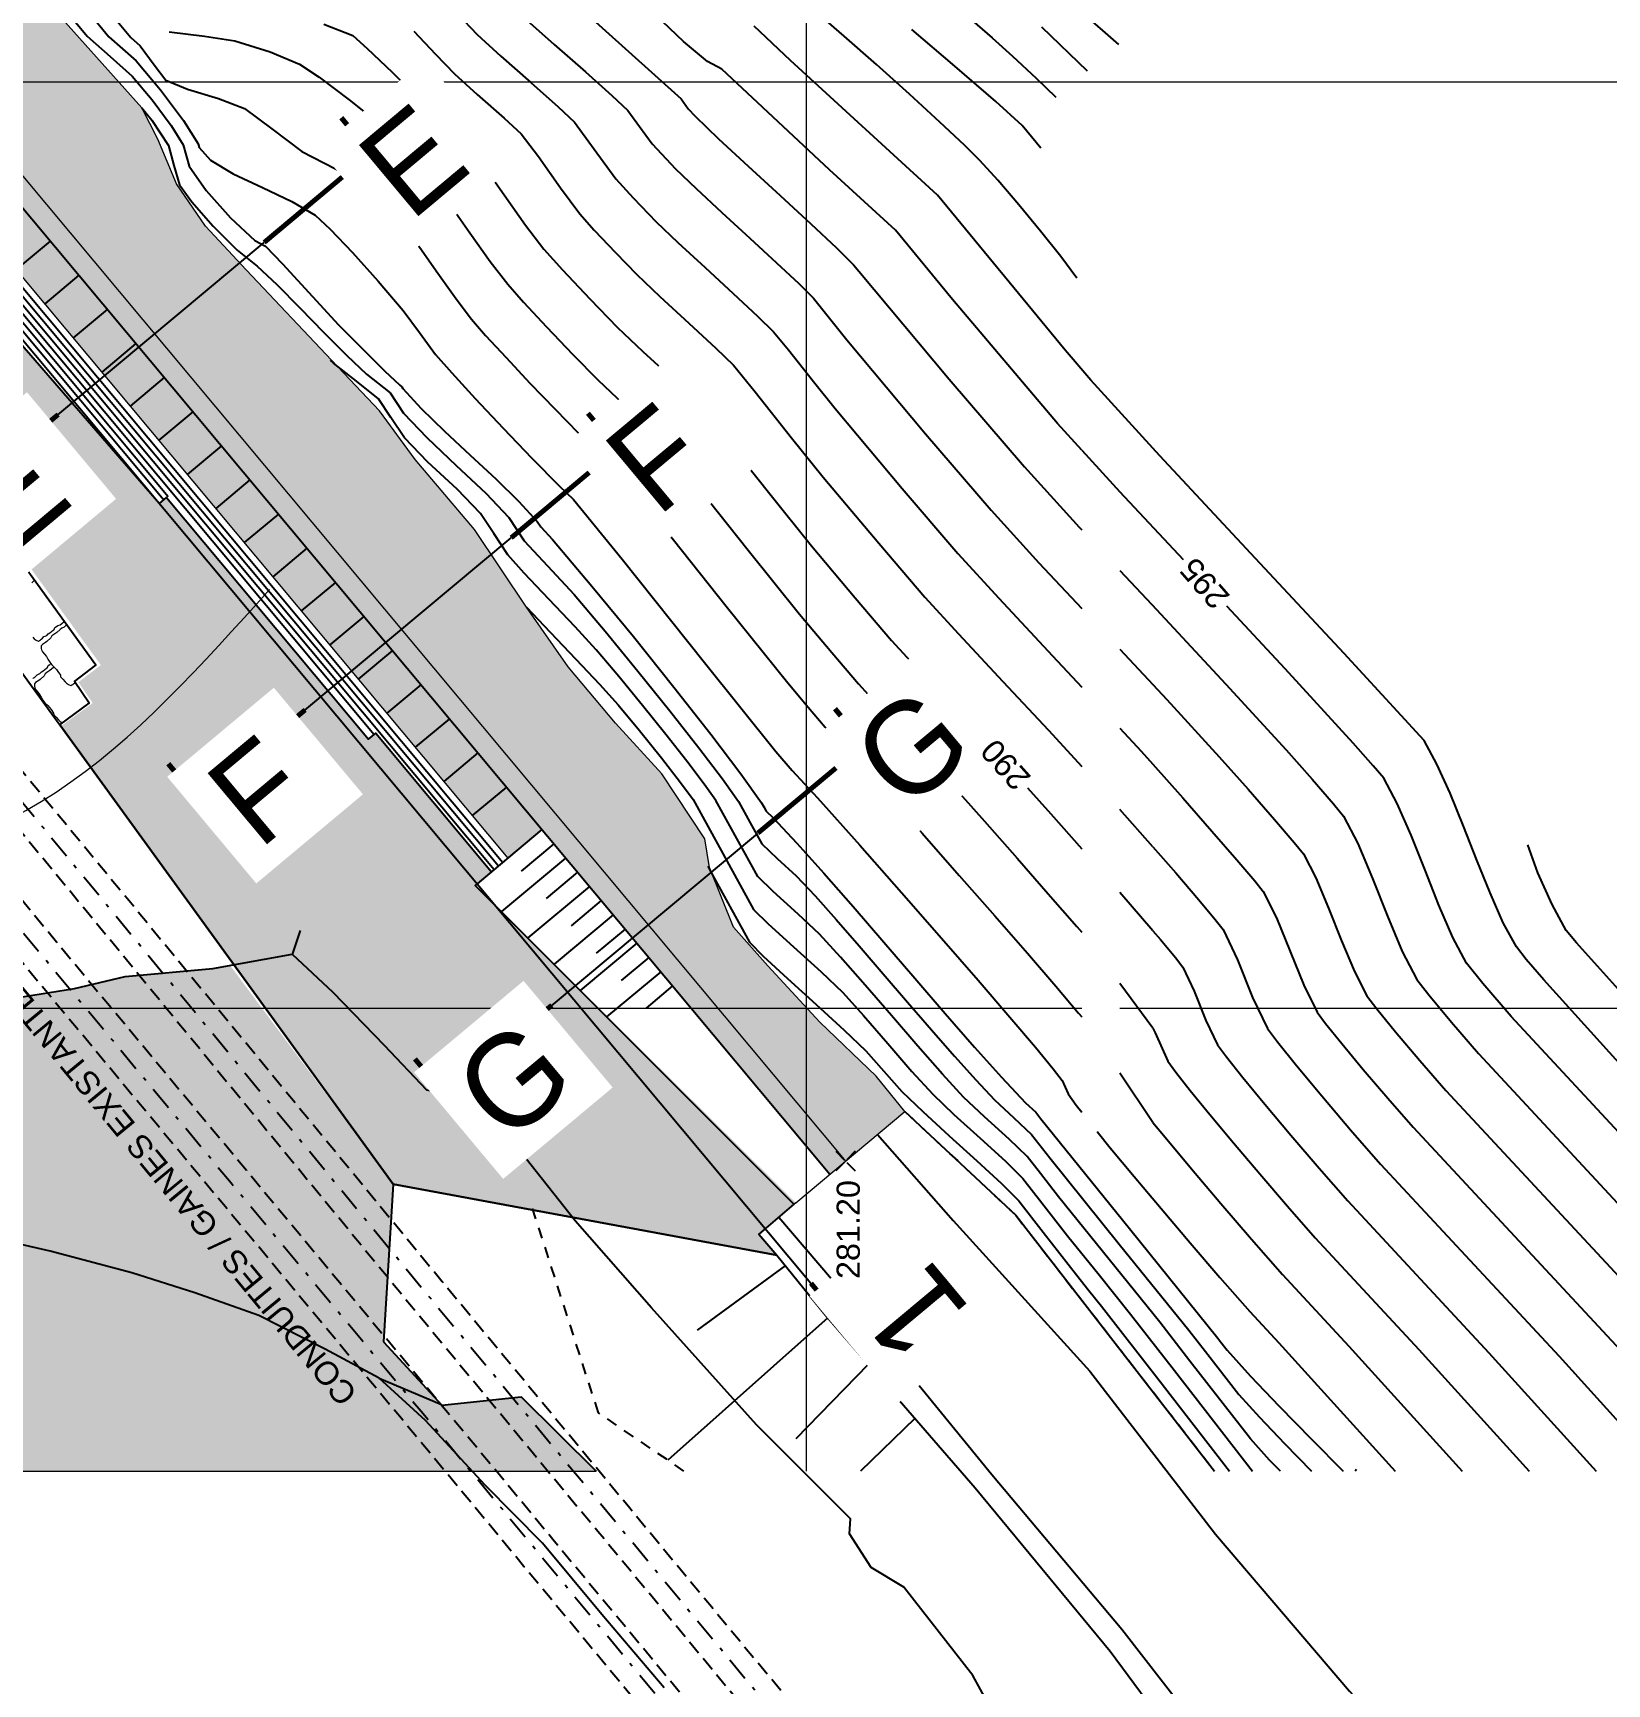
# Model space of a CAD drawing. Extents: x -427 to 62994, y 410 to 109394.
# Drawn here: x 62489.24 to 62531.72, y 108923.07 to 108967.63 of the extents above; entities that cross this region are included whole.
import ezdxf
from ezdxf.enums import TextEntityAlignment as Align

# ---------------------------------------------------------------- set-up
doc = ezdxf.new("R2018")
doc.units = 0
doc.header["$MEASUREMENT"] = 0
for name, pattern in [('DOT', [0.55, 0.3, -0.25]), ('TRATTEGGIATA2', [9.525, 6.35, -3.175]), ('TRATTOPUNTO2', [12.7, 6.35, -3.175, 0, -3.175])]:
    doc.linetypes.add(name, pattern=pattern)
for name, color, linetype in [('-GZ-Bord route', 7, 'Continuous'), ('colore lago', 131, 'Continuous'), ('Conduite 1000', 170, 'Continuous'), ('coordinate', 2, 'Continuous'), ('curve livello 1 m', 2, 'Continuous'), ('curve livello 5 m', 7, 'Continuous'), ('Limite fiume', 6, 'Continuous'), ('LIN010CO', 2, 'Continuous'), ('LIN018CO', 6, 'Continuous'), ('LIN035CO', 1, 'Continuous'), ('pendenze', 2, 'Continuous'), ('Per+Mod Surf', 7, 'Continuous'), ('scavo 1', 254, 'Continuous'), ('TalusHautBas', 7, 'Continuous'), ('TEXT018', 143, 'Continuous'), ('TEXT035', 1, 'Continuous'), ('TEXT050', 3, 'Continuous')]:
    doc.layers.add(name, color=color, linetype=linetype)
doc.layers.add('0_Hatch', color=2, linetype='Continuous', lineweight=9)
doc.layers.add('LIN070CO', color=4, linetype='Continuous', lineweight=70)
doc.layers.add('Colori bordi', color=5, linetype='Continuous', plot=False)
doc.layers.add('no_plot', color=5, linetype='Continuous', plot=False)
doc.styles.add('ARIAL', font='arial.ttf')

# ---------------------------------------------------------------- blocks, each defined once
blk = doc.blocks.new('quote')
at = {"layer": 'LIN018CO'}
for p, q in [((0.001, 0.001), (-0.001, -0.001)), ((0.001, -0.001), (-0.001, 0.001))]:
    blk.add_line(p, q, dxfattribs=at)
at = {"layer": 'LIN035CO'}
for p, q in [((-0.013, 0.013), (-0.106, 0.106)), ((0.106, 0.106), (0.013, 0.013)), ((-0.013, -0.013), (-0.106, -0.106)), ((0.106, -0.106), (0.013, -0.013))]:
    blk.add_line(p, q, dxfattribs=at)
at = {"layer": 'TEXT035', "style": 'ARIAL'}
blk.add_attdef('VALORE', text='', height=0.25, dxfattribs=at).set_placement((0, 0.33), align=Align.CENTER)
blk = doc.blocks.new('*U49')
at = {"layer": 'LIN070CO'}
for p, q in [((-46.666, 0), (-46.666, 0.5)), ((-45.166, 0), (-46.666, 0))]:
    blk.add_line(p, q, dxfattribs=at)
at = {"layer": 'TEXT018', "lineweight": 30, "flags": 104}
blk.add_attdef('RIF1', text='', height=0.18, dxfattribs=at).set_placement((-46.516, -0.15), align=Align.TOP_LEFT)
blk.add_attdef('RIF2', text='', height=0.18, dxfattribs=at).set_placement((1.51, -0.15), align=Align.TOP_RIGHT)
at = {"layer": 'TEXT050', "lineweight": 30, "flags": 104}
blk.add_attdef('SEZ1', text='', height=0.4, dxfattribs=at).set_placement((-46.516, 0.15), align=Align.BOTTOM_LEFT)
blk.add_attdef('SEZ2', text='', height=0.4, dxfattribs=at).set_placement((1.51, 0.15), align=Align.BOTTOM_RIGHT)
blk = doc.blocks.new('*U93')
at = {"layer": 'LIN070CO'}
for p, q in [((-3.868, 0), (-3.868, 0.5)), ((2.034, 0.5), (2.034, 0)), ((2.034, 0), (0.534, 0)), ((-2.368, 0), (-3.868, 0))]:
    blk.add_line(p, q, dxfattribs=at)
at = {"layer": 'TEXT018', "lineweight": 30, "flags": 104}
blk.add_attdef('RIF1', text='', height=0.18, dxfattribs=at).set_placement((-3.718, -0.15), align=Align.TOP_LEFT)
blk.add_attdef('RIF2', text='', height=0.18, dxfattribs=at).set_placement((1.884, -0.15), align=Align.TOP_RIGHT)
at = {"layer": 'TEXT050', "lineweight": 30, "flags": 104}
blk.add_attdef('SEZ1', text='', height=0.4, dxfattribs=at).set_placement((-3.718, 0.15), align=Align.BOTTOM_LEFT)
blk.add_attdef('SEZ2', text='', height=0.4, dxfattribs=at).set_placement((1.884, 0.15), align=Align.BOTTOM_RIGHT)

msp = doc.modelspace()

# ---------------------------------------------------------------- hatches: boundary and pattern name
at = {"layer": '0_Hatch', "true_color": 0xf8991e}
h = msp.add_hatch(dxfattribs=at)
h.set_pattern_fill('ANGLE', color=30)
h.set_pattern_definition([(0, (0, 0), (0, 0.275), [0.2, -0.075]), (90, (0, 0), (-0.275, 2e-17), [0.2, -0.075])])
h.paths.add_polyline_path([(62468.409, 108957.003), (62467.144, 108958.416), (62465.909, 108959.943), (62464.494, 108961.413), (62463.416, 108963.055), (62462.433, 108964.598), (62461.319, 108966.025), (62460.529, 108967.905), (62459.803, 108968.991), (62458.795, 108970.645), (62457.973, 108971.375), (62457.094, 108972.239), (62455.993, 108975.81), (62455.871, 108978.561), (62455.792, 108980.208), (62456.42, 108981.778), (62456.894, 108982.71), (62457.613, 108984.278), (62456.509, 108985.599), (62456.633, 108985.7), (62456.419, 108985.949), (62453.27, 108989.621), (62452.571, 108988.881), (62451.931, 108987.799), (62451.145, 108985.883), (62451.055, 108983.353), (62449.575, 108982.899), (62450.034, 108981.375), (62450.747, 108979.687), (62451.638, 108977.403), (62452.406, 108974.905), (62453.016, 108973.053), (62453.447, 108970.675), (62454.247, 108968.775), (62455.3, 108967.229), (62456.379, 108966.017), (62457.985, 108964.093), (62459.301, 108962.127), (62461.001, 108959.854), (62463.088, 108957.246), (62465.279, 108954.634), (62467.569, 108951.889), (62469.668, 108948.981), (62472.032, 108946.318), (62474.248, 108943.738), (62475.735, 108941.798), (62476.939, 108940.292), (62478.241, 108939.125), (62479.592, 108937.814), (62481.303, 108936.879), (62482.843, 108936.479), (62484.36, 108936.084), (62486.038, 108935.671), (62487.784, 108935.2), (62489.707, 108934.754), (62491.342, 108934.309), (62493.613, 108933.634), (62495.338, 108933.017), (62497.131, 108932.113), (62498.589, 108931.324), (62500.264, 108930.613), (62498.702, 108932.306), (62498.964, 108936.565), (62494.56, 108942.47), (62494.094, 108942.387), (62491.728, 108942.168), (62490.366, 108941.843), (62488.567, 108941.556), (62486.75, 108941.369), (62484.924, 108941.242), (62483.53, 108941.069), (62482.371, 108941.51), (62481.143, 108942.081), (62480.244, 108942.831), (62478.618, 108944.608), (62477.232, 108946.035), (62475.899, 108947.805), (62474.402, 108950.082), (62472.478, 108952.044), (62471.217, 108953.682), (62469.657, 108955.46)])
at = {"layer": 'colore lago', "ltscale": 2.5}
h = msp.add_hatch(color=256, dxfattribs=at)
h.dxf.hatch_style = 1
h.paths.add_polyline_path([(62403.499, 108977.658), (62404.097, 108976.694), (62408.916, 108969.059), (62412.513, 108963.385), (62414.029, 108963.649), (62417.111, 108961.802), (62420.321, 108958.422), (62420.36, 108949.694), (62427.644, 108939.064), (62433.439, 108931.59), (62435.62, 108928.82), (62504.445, 108928.82), (62502.417, 108930.828), (62500.274, 108930.602), (62498.589, 108931.324), (62497.131, 108932.113), (62495.338, 108933.017), (62493.613, 108933.634), (62491.905, 108934.167), (62489.707, 108934.754), (62487.784, 108935.2), (62486.027, 108935.577), (62484.36, 108936.084), (62482.854, 108936.418), (62481.303, 108936.879), (62479.592, 108937.814), (62478.241, 108939.125), (62476.939, 108940.292), (62475.735, 108941.798), (62474.248, 108943.738), (62472.032, 108946.318), (62469.668, 108948.981), (62467.569, 108951.889), (62465.279, 108954.634), (62463.088, 108957.246), (62461.001, 108959.854), (62459.301, 108962.127), (62457.985, 108964.093), (62456.379, 108966.017), (62455.3, 108967.229), (62454.247, 108968.775), (62453.447, 108970.675), (62453.016, 108973.053), (62452.406, 108974.905), (62451.638, 108977.403), (62450.902, 108979.29), (62450.747, 108979.687), (62450.034, 108981.375), (62449.575, 108982.899), (62451.055, 108983.353), (62451.145, 108985.883), (62451.918, 108987.768), (62451.47, 108991.694), (62446.435, 108996.988), (62437.346, 109006.227), (62431.087, 109012.674), (62423.709, 109020.312), (62417.08, 109027.37), (62407.871, 109037.702), (62404.726, 109041.749), (62403.499, 109043.471)])
at = {"layer": 'Limite fiume', "linetype": 'Continuous'}
h = msp.add_hatch(dxfattribs=at)
h.set_pattern_fill('DOTS', color=256, scale=5, angle=-44.9999, style=0)
h.set_pattern_definition([(225.00008027, (-14.7356, 441.23157), (0.11048589895, -0.3314561489), [0, -0.3125])])
h.paths.add_polyline_path([(62489.991, 108948.924), (62490.854, 108949.551), (62490.466, 108950.114), (62491.075, 108950.575), (62483.71, 108960.737), (62484.279, 108961.23), (62479.006, 108968.339), (62478.627, 108968.064), (62477.628, 108972.253), (62492.655, 108954.935), (62492.849, 108955.097), (62498.299, 108948.574), (62498.493, 108948.736), (62501.616, 108944.998), (62501.176, 108944.63), (62509.827, 108936.065), (62508.828, 108935.219), (62509.314, 108934.65), (62498.964, 108936.565)])
at = {"layer": 'scavo 1'}
msp.add_hatch(color=256, dxfattribs=at).paths.add_polyline_path([(62456.122, 109008.269), (62475.399, 108984.673), (62478.98, 108979.345), (62481.414, 108976.114), (62483.586, 108973.826), (62484.512, 108972.379), (62485.555, 108971.51), (62487.205, 108970.149), (62489.579, 108968.527), (62492.177, 108965.611), (62492.614, 108964.77), (62493.112, 108963.56), (62493.895, 108962.421), (62494.998, 108961.247), (62497.311, 108958.792), (62498.592, 108957.44), (62499.553, 108956.123), (62501.154, 108954.238), (62502.56, 108952.134), (62503.684, 108950.529), (62504.965, 108949.01), (62506.216, 108947.64), (62507.377, 108945.883), (62507.497, 108945.109), (62508.152, 108943.5), (62509.076, 108942.458), (62510.475, 108940.939), (62511.995, 108939.479), (62512.775, 108938.524), (62510.749, 108936.833), (62506.863, 108941.485), (62502.977, 108946.135), (62502.056, 108945.366), (62478.786, 108973.22), (62477.628, 108972.253), (62467.329, 108984.58), (62466.637, 108985.369), (62465.011, 108987.22), (62466.235, 108988.243), (62453.412, 109003.591), (62437.477, 109020.248), (62443.147, 109024.985), (62454.891, 109009.858)])

# ---------------------------------------------------------------- linework, layer by layer
at = {"layer": '-GZ-Bord route', "flags": 128}
for points in [[(62512.035, 108937.906), (62514.075, 108935.581), (62517.767, 108931.518), (62521.156, 108927.121), (62524.77, 108922.876), (62528.111, 108919.283), (62531.032, 108915.756), (62532.306, 108914.643), (62533.286, 108912.918), (62536.813, 108908.912), (62539.985, 108904.529), (62542.911, 108900.152), (62546.692, 108893.642), (62552.684, 108883.158), (62555.356, 108878.173)], [(62509.369, 108935.677), (62511.159, 108933.579), (62515.118, 108928.725), (62518.628, 108924.558), (62521.939, 108920.289), (62525.406, 108916.341), (62527.855, 108913.334), (62528.983, 108911.595), (62529.817, 108910.961), (62532.915, 108906.398), (62535.246, 108901.017), (62538.559, 108897.042), (62542.3, 108891.549), (62544.99, 108886.039), (62547.665, 108880.995), (62552.785, 108876.048)]]:
    msp.add_lwpolyline(points, dxfattribs=at)
at = {"layer": 'Colori bordi', "linetype": 'Continuous', "lineweight": 0, "flags": 128}
msp.add_lwpolyline([(62408.916, 108969.059), (62412.513, 108963.385), (62414.029, 108963.649), (62417.111, 108961.802), (62420.321, 108958.422), (62420.36, 108949.694), (62427.644, 108939.064), (62433.439, 108931.59), (62435.62, 108928.82), (62504.445, 108928.82), (62502.417, 108930.828), (62500.274, 108930.602), (62498.702, 108932.306), (62498.964, 108936.565), (62489.965, 108948.96), (62481.395, 108960.763), (62478.514, 108960.076), (62470.616, 108966.48), (62469.87, 108969.607)], dxfattribs=at)
at = {"layer": 'Conduite 1000', "linetype": 'TRATTEGGIATA2', "ltscale": 0.06, "flags": 128}
msp.add_lwpolyline([(62448.064, 109010.585), (62453.595, 109004.632), (62459.178, 108999.106), (62460.126, 108997.832), (62460.918, 108996.073), (62462.155, 108992.477), (62469.786, 108971.458), (62470.909, 108969.279), (62471.652, 108968.349), (62481.259, 108956.78), (62483.128, 108954.507), (62484.427, 108952.989), (62484.621, 108952.766), (62486.972, 108950.069), (62487.156, 108949.851), (62488.209, 108948.615), (62488.281, 108948.529), (62491.782, 108944.281), (62496.029, 108939.115), (62500.284, 108933.942), (62505.311, 108927.872), (62510.337, 108921.801), (62515.473, 108915.632), (62520.611, 108909.463), (62525.324, 108903.816), (62530.039, 108898.17), (62550.825, 108873.403), (62552.241, 108871.679), (62553.524, 108870.217), (62554.276, 108869.28), (62555.226, 108868.154), (62555.57, 108867.769), (62560.194, 108861.981), (62567.511, 108853.289), (62567.866, 108852.191), (62566.848, 108851.861), (62566.558, 108852.76), (62559.367, 108861.303), (62554.752, 108867.078), (62554.418, 108867.452), (62553.449, 108868.6), (62552.704, 108869.528), (62551.425, 108870.986), (62550.002, 108872.72), (62529.218, 108897.483), (62524.503, 108903.131), (62519.789, 108908.778), (62514.651, 108914.948), (62509.514, 108921.118), (62504.487, 108927.189), (62499.459, 108933.261), (62495.203, 108938.436), (62490.956, 108943.601), (62487.46, 108947.844), (62487.393, 108947.923), (62486.341, 108949.159), (62486.161, 108949.371), (62483.814, 108952.064), (62483.617, 108952.29), (62482.308, 108953.82), (62480.434, 108956.099), (62470.822, 108967.673), (62470.006, 108968.694), (62468.803, 108971.028), (62461.146, 108992.121), (62459.922, 108995.679), (62459.198, 108997.286), (62458.368, 108998.403), (62452.826, 109003.887), (62447.28, 109009.856)], close=True, dxfattribs=at)
at = {"layer": 'Conduite 1000', "linetype": 'TRATTOPUNTO2', "ltscale": 0.1, "flags": 128}
msp.add_lwpolyline([(62447.672, 109010.221), (62453.211, 109004.259), (62458.773, 108998.755), (62459.662, 108997.559), (62460.42, 108995.876), (62461.65, 108992.299), (62469.294, 108971.243), (62470.458, 108968.987), (62471.237, 108968.011), (62480.847, 108956.44), (62482.718, 108954.163), (62484.022, 108952.639), (62484.217, 108952.415), (62486.566, 108949.72), (62486.749, 108949.505), (62487.801, 108948.269), (62487.87, 108948.187), (62491.369, 108943.941), (62495.616, 108938.775), (62499.872, 108933.601), (62504.899, 108927.53), (62509.926, 108921.459), (62515.062, 108915.29), (62520.2, 108909.121), (62524.914, 108903.473), (62529.629, 108897.826), (62550.414, 108873.061), (62551.833, 108871.332), (62553.114, 108869.873), (62553.863, 108868.94), (62554.822, 108867.803), (62555.161, 108867.424), (62559.78, 108861.642), (62567.034, 108853.024), (62567.357, 108852.026)], dxfattribs=at)
at = {"layer": 'Conduite 1000', "linetype": 'TRATTEGGIATA2', "ltscale": 0.06, "elevation": -1.207, "flags": 128}
msp.add_lwpolyline([(62448.517, 109006.893), (62450.245, 109005.11), (62454.132, 109001.113), (62458.027, 108997.108), (62458.88, 108996.002), (62459.382, 108994.82), (62460.165, 108992.531), (62461.071, 108989.743), (62461.976, 108986.959), (62467.515, 108970.095), (62468.711, 108967.576), (62469.27, 108966.928), (62479.549, 108954.759), (62481.088, 108952.894), (62482.103, 108951.775), (62483.581, 108950.261), (62485.082, 108948.722), (62485.255, 108948.533), (62486.453, 108947.271), (62488.163, 108945.19), (62489.88, 108943.101), (62495.001, 108936.941), (62500.126, 108930.78), (62503.308, 108926.941), (62510.377, 108918.417), (62515.504, 108912.297), (62519.144, 108907.952), (62520.641, 108906.164), (62520.754, 108906.027), (62521.849, 108904.723), (62530.354, 108894.572), (62530.53, 108894.363), (62546.317, 108875.566), (62548.278, 108873.206), (62550.674, 108870.299), (62551.508, 108869.33), (62552.53, 108868.05), (62553.918, 108866.386), (62557.736, 108861.741), (62561.721, 108856.965), (62565.771, 108852.111), (62566.265, 108850.656), (62565.251, 108850.312), (62564.822, 108851.579), (62560.899, 108856.279), (62556.912, 108861.058), (62553.094, 108865.703), (62551.701, 108867.373), (62550.684, 108868.647), (62549.855, 108869.61), (62547.454, 108872.524), (62545.495, 108874.88), (62529.711, 108893.675), (62529.535, 108893.885), (62521.03, 108904.035), (62519.932, 108905.342), (62519.818, 108905.48), (62518.324, 108907.265), (62514.684, 108911.61), (62509.555, 108917.732), (62502.484, 108926.258), (62499.303, 108930.096), (62494.179, 108936.257), (62489.055, 108942.419), (62487.336, 108944.51), (62485.651, 108946.562), (62484.472, 108947.804), (62484.304, 108947.987), (62482.816, 108949.513), (62481.323, 108951.042), (62480.279, 108952.194), (62478.728, 108954.074), (62468.457, 108966.233), (62467.806, 108966.987), (62466.52, 108969.697), (62460.959, 108986.627), (62460.054, 108989.412), (62459.15, 108992.193), (62458.382, 108994.438), (62457.949, 108995.458), (62457.217, 108996.406), (62453.365, 109000.367), (62449.478, 109004.364), (62447.749, 109006.148)], close=True, dxfattribs=at)
at = {"layer": 'Conduite 1000', "linetype": 'TRATTOPUNTO2', "ltscale": 0.1, "elevation": -1.207, "flags": 128}
msp.add_lwpolyline([(62448.133, 109006.52), (62449.861, 109004.737), (62453.748, 109000.74), (62457.622, 108996.757), (62458.414, 108995.73), (62458.882, 108994.629), (62459.657, 108992.362), (62460.562, 108989.578), (62461.467, 108986.793), (62467.017, 108969.896), (62468.259, 108967.281), (62468.864, 108966.58), (62479.139, 108954.416), (62480.684, 108952.544), (62481.713, 108951.409), (62483.199, 108949.887), (62484.693, 108948.355), (62484.863, 108948.169), (62486.052, 108946.916), (62487.75, 108944.85), (62489.467, 108942.76), (62494.59, 108936.599), (62499.714, 108930.438), (62502.896, 108926.6), (62509.966, 108918.074), (62515.094, 108911.953), (62518.734, 108907.608), (62520.23, 108905.822), (62520.343, 108905.685), (62521.44, 108904.379), (62529.945, 108894.228), (62530.121, 108894.019), (62545.906, 108875.223), (62547.866, 108872.865), (62550.265, 108869.955), (62551.096, 108868.989), (62552.116, 108867.711), (62553.506, 108866.044), (62557.324, 108861.399), (62561.31, 108856.622), (62565.296, 108851.845), (62565.758, 108850.484)], dxfattribs=at)
at = {"layer": 'coordinate', "linetype": 'Continuous', "lineweight": 0}
for p, q in [((62510.112, 109075.997), (62510.112, 108928.82)), ((62456.569, 108966.319), (62546.999, 108966.319)), ((62481.157, 108941.319), (62517.547, 108941.319)), ((62518.574, 108941.319), (62546.999, 108941.319))]:
    msp.add_line(p, q, dxfattribs=at)
at = {"layer": 'curve livello 1 m'}
for p, q in [((62519.147, 108948.249), (62519.469, 108947.897)), ((62519.469, 108945.668), (62518.574, 108946.678)), ((62519.469, 108940.778), (62518.574, 108941.983)), ((62519.469, 108938.231), (62518.574, 108939.557))]:
    msp.add_line(p, q, dxfattribs=at)
at = {"layer": 'curve livello 1 m', "flags": 128}
for points in [[(62503.181, 108969.058), (62506.732, 108965.854), (62506.924, 108965.592), (62507.111, 108965.394), (62507.745, 108964.782), (62508.544, 108964.039), (62509.408, 108963.246), (62510.237, 108962.484), (62510.929, 108961.835), (62511.387, 108961.38), (62511.529, 108961.203), (62513.967, 108958.289), (62515.998, 108955.923), (62517.48, 108954.3), (62517.547, 108954.228)], [(62490.259, 108968.082), (62490.702, 108967.55), (62491.324, 108967), (62491.915, 108966.474), (62492.46, 108965.829), (62492.972, 108965.143), (62493.299, 108964.621), (62493.46, 108964.038), (62493.914, 108963.386), (62494.569, 108962.646), (62495.227, 108962.039), (62495.519, 108961.886), (62495.976, 108961.406), (62496.783, 108960.521), (62497.488, 108959.762), (62498.116, 108959.125), (62498.727, 108958.521), (62499.139, 108958.132), (62499.193, 108958.089), (62499.225, 108958.041), (62499.72, 108957.5), (62500.346, 108956.889), (62501.039, 108956.244), (62501.731, 108955.6), (62502.356, 108954.99), (62502.849, 108954.45), (62502.946, 108954.303), (62503.259, 108953.966), (62504.325, 108952.705), (62505.445, 108951.343), (62506.541, 108949.979), (62507.535, 108948.711), (62508.348, 108947.638), (62508.902, 108946.86), (62508.965, 108946.746), (62509.028, 108946.632), (62509.212, 108946.46), (62509.859, 108945.771), (62510.589, 108944.958), (62511.378, 108944.055), (62512.203, 108943.099), (62513.039, 108942.125), (62513.864, 108941.169), (62514.653, 108940.266), (62515.383, 108939.452), (62516.031, 108938.764), (62516.307, 108938.505), (62516.443, 108938.33), (62518.833, 108935.367), (62521.223, 108932.404), (62521.305, 108932.298), (62521.47, 108932.086), (62522.106, 108931.38), (62522.877, 108930.569), (62523.747, 108929.68), (62524.603, 108928.82)], [(62490.755, 108968.176), (62491.293, 108967.53), (62492.026, 108966.88), (62492.685, 108966.101), (62493.304, 108965.272), (62493.698, 108964.641), (62493.726, 108964.541), (62494.029, 108964.199), (62494.64, 108963.833), (62495.432, 108963.462), (62496.228, 108963.089), (62496.854, 108962.718), (62497.258, 108962.344), (62497.865, 108961.711), (62498.561, 108960.939), (62499.237, 108960.148), (62499.673, 108959.551), (62500.105, 108958.962), (62500.545, 108958.46), (62501.178, 108957.768), (62501.927, 108956.973), (62502.709, 108956.159), (62503.445, 108955.411), (62503.833, 108955.048), (62505.146, 108953.435), (62507.365, 108950.644), (62509.295, 108948.243), (62509.728, 108947.731), (62510.061, 108947.371), (62510.413, 108946.991), (62511.555, 108945.711), (62512.683, 108944.434), (62513.76, 108943.207), (62514.747, 108942.072), (62515.606, 108941.076), (62516.296, 108940.262), (62516.78, 108939.676), (62517.02, 108939.362), (62517.179, 108939.005), (62517.399, 108938.698), (62517.547, 108938.509)], [(62491.251, 108968.27), (62491.884, 108967.511), (62492.138, 108967.286), (62492.512, 108966.776), (62492.83, 108966.359), (62493.409, 108966.117), (62494.25, 108965.863), (62494.953, 108965.597), (62495.686, 108965.052), (62496.502, 108964.434), (62497.405, 108963.966), (62498.189, 108963.55), (62498.64, 108963.101), (62499.252, 108962.403), (62499.678, 108961.843), (62500.171, 108961.149), (62500.661, 108960.458), (62501.079, 108959.909), (62501.459, 108959.475), (62502.008, 108958.876), (62502.655, 108958.188), (62503.332, 108957.484), (62503.969, 108956.837), (62504.476, 108956.364), (62504.912, 108955.952), (62506.042, 108954.564), (62507.953, 108952.161), (62509.614, 108950.094), (62510.165, 108949.436), (62510.624, 108948.901), (62511.099, 108948.384), (62511.707, 108947.734), (62512.221, 108947.176), (62513.238, 108946.036), (62514.243, 108944.899), (62515.202, 108943.806), (62516.081, 108942.796), (62516.845, 108941.908), (62517.46, 108941.184), (62517.547, 108941.079)], [(62500.697, 108968.151), (62501.234, 108967.591), (62501.871, 108967.008), (62502.674, 108966.3), (62503.412, 108965.646), (62503.857, 108965.225), (62504.392, 108964.499), (62504.976, 108963.698), (62505.444, 108963.182), (62506.063, 108962.542), (62506.644, 108961.985), (62507.379, 108961.305), (62508.14, 108960.607), (62508.799, 108959.994), (62509.228, 108959.571), (62509.628, 108959.08), (62510.303, 108958.231), (62510.891, 108957.5), (62512.699, 108955.338), (62514.206, 108953.583), (62515.306, 108952.378), (62516.756, 108950.825), (62517.547, 108949.979)], [(62502.492, 108968.055), (62503.312, 108967.328), (62504.156, 108966.586), (62504.868, 108965.95), (62505.295, 108965.539), (62505.608, 108965.114), (62505.95, 108964.645), (62506.587, 108963.968), (62507.139, 108963.436), (62507.835, 108962.789), (62508.586, 108962.099), (62509.307, 108961.436), (62509.91, 108960.871), (62510.307, 108960.475), (62510.701, 108959.987), (62511.21, 108959.351), (62513.333, 108956.814), (62515.102, 108954.753), (62516.393, 108953.339), (62517.547, 108952.103)], [(62517.414, 108961.021), (62516.98, 108961.602), (62516.438, 108962.286), (62515.852, 108962.998), (62515.284, 108963.66), (62514.796, 108964.197), (62514.796, 108964.197), (62514.381, 108964.607), (62513.719, 108965.228), (62512.9, 108965.98), (62512.011, 108966.781), (62511.139, 108967.551), (62511.139, 108967.551), (62510.523, 108968.08)], [(62514.25, 108968.273), (62515.13, 108967.509), (62515.679, 108967.012), (62516.318, 108966.417), (62516.852, 108965.903)], [(62517.541, 108968.198), (62518.542, 108967.323)], [(62492.918, 108967.663), (62493.871, 108967.552), (62494.688, 108967.422), (62495.644, 108967.123), (62496.431, 108966.797), (62496.964, 108966.44), (62497.775, 108965.832), (62498.62, 108965.153), (62499.211, 108964.604), (62499.385, 108964.425), (62499.545, 108964.28), (62499.946, 108963.775), (62500.463, 108963.055), (62501.031, 108962.244), (62501.583, 108961.469), (62502.054, 108960.856), (62502.479, 108960.374), (62503.104, 108959.7), (62503.813, 108958.956), (62504.493, 108958.263), (62504.995, 108957.789), (62505.588, 108957.244), (62505.991, 108956.857), (62506.939, 108955.693), (62508.54, 108953.679), (62509.933, 108951.946), (62510.799, 108950.912), (62511.519, 108950.072), (62512.045, 108949.496), (62512.739, 108948.753), (62513.45, 108947.992), (62514.029, 108947.361), (62514.921, 108946.361), (62515.802, 108945.364), (62516.644, 108944.405), (62517.415, 108943.519), (62517.547, 108943.365)], [(62499.519, 108967.684), (62500.104, 108967.065), (62500.618, 108966.536), (62501.234, 108965.977), (62501.96, 108965.337), (62502.42, 108964.91), (62502.885, 108964.299), (62503.476, 108963.457), (62504.002, 108962.751), (62504.391, 108962.314), (62504.961, 108961.709), (62505.54, 108961.115), (62506.162, 108960.523), (62506.942, 108959.805), (62507.673, 108959.13), (62508.149, 108958.666), (62508.732, 108957.951), (62509.716, 108956.713), (62510.571, 108955.649), (62512.066, 108953.863), (62513.311, 108952.412), (62514.219, 108951.417), (62515.417, 108950.135), (62516.646, 108948.82), (62517.547, 108947.837)], [(62533.055, 108938.718), (62530.016, 108942.083), (62530.016, 108942.083), (62529.546, 108942.631), (62529.278, 108942.968), (62529.278, 108942.968), (62528.925, 108943.622), (62528.567, 108944.424), (62528.206, 108945.314), (62527.846, 108946.23), (62527.487, 108947.114), (62527.132, 108947.903), (62526.785, 108948.539), (62526.785, 108948.539), (62526.684, 108948.655), (62524.634, 108950.891), (62522.113, 108953.589), (62519.654, 108956.222), (62517.789, 108958.264), (62517.789, 108958.264), (62517.102, 108959.075), (62513.656, 108963.256), (62509.689, 108966.894), (62508.704, 108967.816)], [(62516.442, 108964.526), (62515.937, 108965.138), (62515.231, 108965.785), (62514.125, 108966.741), (62512.958, 108967.729)], [(62522.907, 108928.82), (62522.618, 108929.119), (62522.098, 108929.689), (62522.098, 108929.689), (62520.466, 108931.79), (62519.651, 108932.839), (62518.286, 108934.531), (62516.922, 108936.222), (62516.922, 108936.222), (62516.437, 108936.849), (62516.076, 108937.312), (62516.076, 108937.312), (62515.591, 108937.778), (62514.921, 108938.385), (62514.36, 108938.917), (62514.36, 108938.917), (62513.787, 108939.534), (62513.123, 108940.289), (62512.413, 108941.113), (62511.704, 108941.937), (62511.04, 108942.692), (62510.468, 108943.309), (62510.468, 108943.309), (62509.895, 108943.848), (62509.219, 108944.46), (62508.804, 108944.865), (62508.804, 108944.865), (62508.237, 108945.894), (62507.672, 108946.919), (62507.355, 108947.365), (62506.889, 108947.979), (62506.32, 108948.705), (62505.692, 108949.487), (62505.051, 108950.267), (62504.441, 108950.989), (62504.441, 108950.989), (62503.876, 108951.608), (62503.165, 108952.354), (62502.497, 108953.059), (62502.058, 108953.553), (62502.058, 108953.553), (62501.683, 108954.123), (62501.321, 108954.669), (62501.321, 108954.669), (62500.687, 108955.32), (62499.902, 108956.052), (62499.266, 108956.705), (62499.266, 108956.705), (62498.903, 108957.256), (62498.565, 108957.762), (62498.565, 108957.762), (62498.015, 108958.202), (62497.35, 108958.724), (62497.35, 108958.724), (62497.275, 108958.795)], [(62518.574, 108953.128), (62519.435, 108952.207), (62521.438, 108950.063), (62523.068, 108948.286), (62523.77, 108947.494), (62524.342, 108946.832), (62524.615, 108946.5), (62525.002, 108945.758), (62525.398, 108944.815), (62525.798, 108943.801), (62526.197, 108942.848), (62526.589, 108942.088), (62526.911, 108941.672), (62527.527, 108940.933), (62528.253, 108940.093), (62536.101, 108931.647), (62538.031, 108929.516), (62538.049, 108929.492)], [(62502.56, 108952.134), (62503.202, 108951.459), (62503.892, 108950.736), (62504.528, 108950.059), (62505.031, 108949.5), (62505.614, 108948.805), (62506.209, 108948.069), (62506.722, 108947.41), (62507.057, 108946.949), (62507.873, 108945.468), (62508.692, 108943.981), (62509.085, 108943.587), (62509.766, 108942.966), (62510.51, 108942.292), (62511.095, 108941.734), (62511.655, 108941.121), (62512.31, 108940.364), (62512.965, 108939.606), (62513.524, 108938.993), (62514.091, 108938.449), (62514.803, 108937.802), (62515.485, 108937.181), (62515.96, 108936.715), (62516.473, 108936.058), (62517.162, 108935.169), (62518.013, 108934.113), (62518.865, 108933.057), (62520.047, 108931.535), (62522.156, 108928.82)], [(62518.574, 108951.004), (62519.841, 108949.649), (62521.26, 108948.101), (62522.04, 108947.223), (62522.749, 108946.411), (62523.281, 108945.79), (62523.53, 108945.48), (62523.866, 108944.836), (62524.21, 108944.016), (62524.558, 108943.136), (62524.904, 108942.308), (62525.245, 108941.647), (62525.509, 108941.298), (62526.018, 108940.677), (62526.672, 108939.904), (62527.372, 108939.097), (62534.21, 108931.738), (62536.853, 108928.82)], [(62518.574, 108948.873), (62519.147, 108948.249)], [(62519.469, 108947.897), (62520.278, 108946.988), (62521.062, 108946.095), (62521.732, 108945.321), (62522.217, 108944.749), (62522.445, 108944.461), (62522.803, 108943.75), (62523.17, 108942.845), (62523.538, 108941.934), (62523.901, 108941.207), (62524.13, 108940.898), (62524.566, 108940.359), (62525.146, 108939.663), (62525.808, 108938.886), (62526.49, 108938.102), (62532.319, 108931.829), (62535.044, 108928.82)], [(62519.469, 108945.668), (62520.082, 108944.965), (62520.705, 108944.24), (62521.149, 108943.712), (62521.36, 108943.441), (62521.754, 108942.619), (62522.158, 108941.605), (62522.557, 108940.767), (62522.827, 108940.403), (62523.341, 108939.767), (62524.024, 108938.947), (62524.805, 108938.031), (62525.609, 108937.107), (62530.428, 108931.921), (62533.236, 108928.82)], [(62534.558, 108939.139), (62533.388, 108940.363), (62532.033, 108941.822), (62530.898, 108943.078), (62530.898, 108943.078), (62530.622, 108943.409), (62530.243, 108944.113), (62529.86, 108944.969), (62529.588, 108945.721)], [(62507.452, 108945.145), (62507.508, 108945.043), (62508.58, 108943.098), (62508.952, 108942.715), (62509.602, 108942.116), (62510.38, 108941.414), (62511.137, 108940.723), (62511.723, 108940.159), (62512.206, 108939.614), (62512.688, 108939.07), (62513.254, 108938.522), (62513.969, 108937.868), (62514.716, 108937.191), (62515.38, 108936.58), (62515.845, 108936.119), (62516.509, 108935.267), (62517.401, 108934.115), (62517.74, 108933.695), (62518.079, 108933.275), (62519.627, 108931.281), (62521.539, 108928.82)], [(62519.469, 108940.778), (62519.527, 108940.649), (62519.868, 108939.886), (62520.083, 108939.588), (62520.474, 108939.093), (62521.006, 108938.442), (62521.643, 108937.677), (62522.353, 108936.84), (62523.098, 108935.973), (62523.846, 108935.117), (62526.647, 108932.103), (62529.619, 108928.82)], [(62519.469, 108938.231), (62519.794, 108937.834), (62520.506, 108936.98), (62521.297, 108936.046), (62522.13, 108935.077), (62522.964, 108934.122), (62524.756, 108932.194), (62527.811, 108928.82)], [(62517.96, 108937.988), (62518.318, 108937.546), (62518.961, 108936.768), (62519.688, 108935.904), (62520.469, 108934.985), (62521.277, 108934.048), (62522.083, 108933.126), (62522.865, 108932.285), (62526.002, 108928.82)]]:
    msp.add_lwpolyline(points, dxfattribs=at)
at = {"layer": 'curve livello 5 m'}
for p, q in [((62517.547, 108956.377), (62518.574, 108955.253)), ((62519.469, 108943.402), (62518.574, 108944.434))]:
    msp.add_line(p, q, dxfattribs=at)
at = {"layer": 'curve livello 5 m', "flags": 128}
for points in [[(62497.091, 108967.874), (62497.874, 108967.566), (62498.265, 108967.221), (62498.94, 108966.576), (62498.94, 108966.576), (62499.482, 108966.016), (62500.001, 108965.48), (62500.001, 108965.48), (62500.54, 108964.997), (62500.982, 108964.595), (62500.982, 108964.595), (62501.408, 108964.049), (62501.961, 108963.268), (62502.536, 108962.453), (62503.028, 108961.803), (62503.028, 108961.803), (62503.531, 108961.239), (62504.267, 108960.456), (62505.016, 108959.689), (62505.016, 108959.689), (62505.705, 108959.039), (62506.518, 108958.292), (62507.07, 108957.762), (62507.07, 108957.762), (62507.835, 108956.822), (62509.128, 108955.196), (62510.252, 108953.797), (62510.252, 108953.797), (62511.432, 108952.387), (62512.415, 108951.242), (62512.415, 108951.242), (62513.132, 108950.457), (62514.078, 108949.444), (62514.935, 108948.526)], [(62517.547, 108956.377), (62516.893, 108957.093), (62514.061, 108960.44), (62512.516, 108962.314), (62510.737, 108963.946), (62507.836, 108966.661), (62507.446, 108966.868), (62506.798, 108967.404), (62506.055, 108968.117)], [(62516.46, 108967.802), (62517.697, 108966.613)], [(62492.177, 108965.611), (62492.449, 108965.28), (62492.899, 108964.601), (62492.899, 108964.601), (62493.047, 108964.057), (62493.193, 108963.534), (62493.193, 108963.534), (62493.531, 108963.077), (62494.108, 108962.424), (62494.753, 108961.771), (62494.753, 108961.771), (62495.289, 108961.346), (62495.821, 108960.844), (62496.442, 108960.219), (62497.092, 108959.554), (62497.713, 108958.929), (62498.244, 108958.428), (62498.244, 108958.428), (62498.879, 108957.925), (62499.245, 108957.373), (62499.869, 108956.715), (62500.667, 108955.965), (62501.464, 108955.216), (62502.085, 108954.559), (62502.085, 108954.559), (62502.502, 108953.928), (62503.129, 108953.25), (62503.85, 108952.477), (62503.85, 108952.477), (62504.688, 108951.486), (62505.568, 108950.415), (62506.43, 108949.342), (62507.212, 108948.345), (62507.851, 108947.502), (62508.287, 108946.889), (62508.287, 108946.889), (62508.601, 108946.32), (62508.916, 108945.749), (62509.329, 108945.358), (62509.84, 108944.885), (62509.84, 108944.885), (62510.348, 108944.344), (62510.921, 108943.705), (62511.541, 108942.996), (62512.189, 108942.245), (62512.846, 108941.48), (62513.493, 108940.729), (62514.113, 108940.02), (62514.686, 108939.381), (62515.195, 108938.84), (62515.195, 108938.84), (62515.718, 108938.353), (62516.191, 108937.908), (62516.191, 108937.908), (62516.683, 108937.276), (62518.56, 108934.949), (62520.437, 108932.622), (62520.437, 108932.622), (62520.886, 108932.044), (62521.784, 108930.887), (62522.34, 108930.273), (62523.02, 108929.561), (62523.749, 108928.82)], [(62520.291, 108953.415), (62518.574, 108955.253)], [(62538.995, 108930.438), (62538.952, 108930.495), (62537.992, 108931.556), (62529.135, 108941.088), (62528.37, 108941.98), (62527.934, 108942.528), (62527.564, 108943.226), (62527.189, 108944.092), (62526.812, 108945.04), (62526.435, 108945.985), (62526.064, 108946.84), (62525.7, 108947.52), (62525.416, 108947.858), (62524.876, 108948.471), (62523.036, 108950.477), (62521.463, 108952.161)], [(62516.087, 108947.265), (62516.713, 108946.563), (62517.547, 108945.618)], [(62519.469, 108943.402), (62519.669, 108943.168), (62520.077, 108942.678), (62520.275, 108942.421), (62520.275, 108942.421), (62520.584, 108941.777), (62520.9, 108940.983), (62521.212, 108940.326), (62521.212, 108940.326), (62521.45, 108940.001), (62521.892, 108939.447), (62522.49, 108938.723), (62523.194, 108937.886), (62523.956, 108936.997), (62524.727, 108936.112), (62524.727, 108936.112), (62528.537, 108932.012), (62531.428, 108928.82)]]:
    msp.add_lwpolyline(points, dxfattribs=at)
at = {"layer": 'Limite fiume', "linetype": 'Continuous'}
for p, q in [((62479.864, 108962.871), (62489.965, 108948.96)), ((62498.964, 108936.565), (62498.702, 108932.306)), ((62498.964, 108936.565), (62509.314, 108934.65)), ((62498.702, 108932.306), (62500.274, 108930.602)), ((62500.274, 108930.602), (62502.417, 108930.828)), ((62502.417, 108930.828), (62504.445, 108928.82))]:
    msp.add_line(p, q, dxfattribs=at)
at = {"layer": 'Limite fiume', "linetype": 'Continuous', "flags": 128}
msp.add_lwpolyline([(62489.965, 108948.96), (62490.759, 108949.548), (62490.363, 108950.131), (62490.942, 108950.57), (62483.553, 108960.776), (62484.147, 108961.209), (62479, 108968.269), (62478.641, 108968.004), (62477.628, 108972.253), (62492.655, 108954.935), (62492.849, 108955.097), (62498.299, 108948.574), (62498.493, 108948.736), (62501.616, 108944.998), (62501.176, 108944.63), (62509.775, 108936.021), (62508.828, 108935.219), (62509.314, 108934.65), (62498.964, 108936.565)], close=True, dxfattribs=at)
at = {"layer": 'LIN010CO', "linetype": 'Continuous', "lineweight": 0}
for p, q in [((62512.777, 108932.296), (62513.372, 108932.591)), ((62513.24, 108931.744), (62513.734, 108932.159))]:
    msp.add_line(p, q, dxfattribs=at)
at = {"layer": 'LIN010CO', "linetype": 'Continuous', "lineweight": 0, "flags": 128}
for points in [[(62489.3, 108952.838), (62489.263, 108952.847), (62489.243, 108952.831), (62489.208, 108952.799)], [(62489.236, 108951.328), (62489.274, 108951.285), (62489.329, 108951.248), (62489.329, 108951.248), (62489.347, 108951.241), (62489.388, 108951.221), (62489.421, 108951.239), (62489.441, 108951.254), (62489.462, 108951.27), (62489.5, 108951.298), (62489.532, 108951.342), (62489.574, 108951.355), (62489.611, 108951.376), (62489.654, 108951.415), (62489.695, 108951.446), (62489.741, 108951.481), (62489.787, 108951.516), (62489.816, 108951.538), (62489.834, 108951.591), (62489.875, 108951.615), (62489.908, 108951.64), (62489.975, 108951.664), (62490.033, 108951.709), (62490.071, 108951.744), (62490.075, 108951.768)], [(62490.169, 108951.638), (62490.135, 108951.646), (62490.115, 108951.63), (62490.08, 108951.598), (62490.024, 108951.568), (62489.975, 108951.538), (62489.882, 108951.454), (62489.8, 108951.398), (62489.754, 108951.364), (62489.721, 108951.312), (62489.614, 108951.212), (62489.58, 108951.186), (62489.494, 108951.128), (62489.464, 108951.098), (62489.465, 108951.027), (62489.471, 108950.986), (62489.5, 108950.93), (62489.551, 108950.87), (62489.603, 108950.811), (62489.644, 108950.731), (62489.693, 108950.657), (62489.747, 108950.586), (62489.825, 108950.508), (62489.874, 108950.453), (62489.914, 108950.399), (62489.98, 108950.304), (62489.984, 108950.255), (62490.047, 108950.198), (62490.108, 108950.127), (62490.146, 108950.084), (62490.201, 108950.047), (62490.201, 108950.047), (62490.219, 108950.04), (62490.26, 108950.02), (62490.293, 108950.038), (62490.313, 108950.053), (62490.334, 108950.069), (62490.372, 108950.097), (62490.379, 108950.108)], [(62489.239, 108950.213), (62489.259, 108950.228), (62489.28, 108950.244), (62489.318, 108950.273), (62489.35, 108950.316), (62489.392, 108950.329), (62489.429, 108950.35), (62489.471, 108950.389), (62489.513, 108950.42), (62489.559, 108950.455), (62489.605, 108950.49), (62489.634, 108950.512), (62489.652, 108950.565), (62489.693, 108950.589), (62489.726, 108950.614)], [(62489.811, 108950.523), (62489.793, 108950.512), (62489.7, 108950.428), (62489.618, 108950.372), (62489.572, 108950.338), (62489.539, 108950.286), (62489.432, 108950.186), (62489.398, 108950.161), (62489.312, 108950.102), (62489.282, 108950.072), (62489.283, 108950.002), (62489.289, 108949.96), (62489.318, 108949.904), (62489.369, 108949.844), (62489.421, 108949.785), (62489.462, 108949.705), (62489.511, 108949.631), (62489.565, 108949.56), (62489.643, 108949.482), (62489.691, 108949.427), (62489.732, 108949.373), (62489.798, 108949.279), (62489.802, 108949.23), (62489.865, 108949.172), (62489.926, 108949.101), (62489.964, 108949.058), (62490.019, 108949.021), (62490.019, 108949.021), (62490.037, 108949.015), (62490.038, 108949.014)]]:
    msp.add_lwpolyline(points, dxfattribs=at)
at = {"layer": 'LIN018CO'}
msp.add_line((62502.977, 108946.135), (62501.176, 108944.63), dxfattribs=at)
at = {"layer": 'LIN018CO', "lineweight": 0}
msp.add_spline([(62480.616, 108943.751), (62480.616, 108945.31), (62482.168, 108945.346), (62495.621, 108952.612)], degree=3, dxfattribs=at)
at = {"layer": 'LIN035CO', "linetype": 'Continuous', "lineweight": 0}
for p, q in [((62492.849, 108955.097), (62498.299, 108948.574)), ((62498.493, 108948.736), (62501.616, 108944.998)), ((62501.176, 108944.63), (62509.775, 108936.021)), ((62509.827, 108936.065), (62508.828, 108935.219))]:
    msp.add_line(p, q, dxfattribs=at)
at = {"layer": 'LIN035CO', "linetype": 'Continuous', "lineweight": 0, "flags": 128}
for points in [[(62453.412, 109003.591), (62466.235, 108988.243), (62465.011, 108987.22), (62467.329, 108984.58), (62477.628, 108972.253), (62478.786, 108973.22), (62502.056, 108945.366)], [(62509.827, 108936.065), (62512.775, 108938.524), (62511.995, 108939.479), (62510.475, 108940.939), (62509.076, 108942.458), (62508.152, 108943.5), (62507.497, 108945.109), (62507.377, 108945.883), (62506.216, 108947.64), (62504.965, 108949.01), (62503.684, 108950.529), (62502.56, 108952.134), (62501.154, 108954.238), (62499.553, 108956.123), (62498.592, 108957.44), (62497.311, 108958.792), (62494.998, 108961.247), (62493.895, 108962.421), (62493.112, 108963.56), (62492.614, 108964.77), (62492.177, 108965.611), (62489.579, 108968.527)]]:
    msp.add_lwpolyline(points, dxfattribs=at)
at = {"layer": 'LIN035CO', "flags": 128}
for points in [[(62479.707, 108973.989), (62510.749, 108936.833)], [(62489.709, 108962.017), (62488.788, 108961.248)], [(62490.478, 108961.097), (62489.557, 108960.327)], [(62491.247, 108960.176), (62490.326, 108959.406)], [(62492.017, 108959.255), (62491.096, 108958.485)], [(62492.786, 108958.334), (62491.865, 108957.564)], [(62493.556, 108957.413), (62492.635, 108956.644)], [(62494.325, 108956.492), (62493.404, 108955.723)], [(62495.094, 108955.571), (62494.173, 108954.802)], [(62495.864, 108954.65), (62494.943, 108953.881)], [(62496.633, 108953.729), (62495.712, 108952.96)], [(62497.402, 108952.808), (62496.481, 108952.039)], [(62498.172, 108951.888), (62497.251, 108951.118)], [(62498.941, 108950.967), (62498.02, 108950.197)], [(62499.711, 108950.046), (62498.79, 108949.276)], [(62500.48, 108949.125), (62499.559, 108948.355)], [(62501.249, 108948.204), (62500.328, 108947.435)], [(62502.019, 108947.283), (62501.098, 108946.514)]]:
    msp.add_lwpolyline(points, dxfattribs=at)
at = {"layer": 'no_plot', "lineweight": 0, "ltscale": 0.1}
msp.add_line((62440.009, 109022.364), (62511.176, 108937.18), dxfattribs=at)
at = {"layer": 'no_plot', "flags": 128}
for points in [[(62437.581, 109020.856), (62510.231, 108933.897)], [(62489.912, 108957.332), (62495.48, 108961.984)], [(62496.575, 108949.357), (62502.143, 108954.009)], [(62503.238, 108941.382), (62508.806, 108946.033)]]:
    msp.add_lwpolyline(points, dxfattribs=at)
at = {"layer": 'pendenze', "linetype": 'Continuous'}
for p, q in [((62478.817, 108972.903), (62501.919, 108945.251)), ((62478.842, 108972.638), (62501.804, 108945.155)), ((62478.868, 108972.374), (62501.688, 108945.059)), ((62478.894, 108972.109), (62498.45, 108948.701)), ((62478.92, 108971.844), (62492.886, 108955.127)), ((62478.945, 108971.579), (62492.77, 108955.031)), ((62503.298, 108945.752), (62502.414, 108945.014)), ((62503.618, 108945.368), (62501.885, 108943.92)), ((62503.939, 108944.984), (62503.09, 108944.275)), ((62504.26, 108944.601), (62502.595, 108943.21)), ((62504.901, 108943.833), (62503.304, 108942.499)), ((62504.58, 108944.217), (62503.765, 108943.536)), ((62505.221, 108943.45), (62504.44, 108942.797)), ((62505.542, 108943.066), (62504.014, 108941.789)), ((62505.863, 108942.682), (62505.115, 108942.058)), ((62506.183, 108942.298), (62504.723, 108941.079)), ((62506.504, 108941.915), (62505.791, 108941.319)), ((62509.552, 108934.371), (62507.169, 108932.622)), ((62510.696, 108932.954), (62506.378, 108929.116)), ((62511.787, 108931.693), (62509.833, 108929.693)), ((62513.045, 108930.241), (62511.572, 108928.82)), ((62524.965, 108928.861), (62524.93, 108928.82))]:
    msp.add_line(p, q, dxfattribs=at)
at = {"layer": 'Per+Mod Surf', "linetype": 'Continuous'}
for p, q in [((62512.775, 108938.524), (62515.768, 108935.724)), ((62515.768, 108935.724), (62521.132, 108928.82))]:
    msp.add_line(p, q, dxfattribs=at)
at = {"layer": 'scavo 1'}
msp.add_line((62489.965, 108948.96), (62498.964, 108936.565), dxfattribs=at)
at = {"layer": 'TalusHautBas', "linetype": 'DOT'}
for p, q in [((62512.775, 108938.524), (62515.768, 108935.724)), ((62504.504, 108930.392), (62502.723, 108935.913)), ((62515.768, 108935.724), (62521.132, 108928.82)), ((62506.812, 108928.82), (62504.504, 108930.392))]:
    msp.add_line(p, q, dxfattribs=at)
at = {"layer": 'TalusHautBas', "linetype": 'Continuous', "flags": 128}
for points in [[(62528.603, 108911.509), (62527.023, 108912.018), (62525.839, 108912.27), (62524.741, 108913.672), (62522.233, 108915.389), (62521.292, 108915.581), (62520.291, 108916.632), (62518.302, 108918.128), (62516.266, 108920.281), (62514.605, 108923.305), (62512.747, 108925.685), (62511.861, 108926.215), (62511.278, 108927.123), (62511.307, 108927.533), (62508.772, 108930.069), (62505.933, 108933.225), (62503.878, 108935.576), (62502.379, 108937.466), (62501.676, 108938.796), (62499.868, 108939.105), (62498.73, 108940.303), (62497.344, 108941.74), (62496.244, 108942.764), (62496.461, 108943.414)], [(62488.567, 108941.556), (62490.366, 108941.843), (62491.728, 108942.168), (62494.094, 108942.387), (62496.233, 108942.771)], [(62506.279, 108922.97), (62504.598, 108924.951), (62502.99, 108926.871), (62501.447, 108928.439), (62499.834, 108930.183), (62498.589, 108931.324), (62497.131, 108932.113), (62495.338, 108933.017), (62493.613, 108933.634), (62491.905, 108934.167), (62489.707, 108934.754), (62487.784, 108935.2)], [(62509.314, 108934.65), (62510.625, 108933.036), (62514.671, 108928.364), (62518.315, 108923.957), (62521.379, 108919.813), (62524.762, 108915.776), (62526.945, 108912.89), (62528.603, 108911.509)], [(62498.589, 108931.324), (62500.263, 108930.615)]]:
    msp.add_lwpolyline(points, dxfattribs=at)

# ---------------------------------------------------------------- block references
ref = msp.add_blockref('*U49', (62437.837, 109020.549), dxfattribs=dict(xscale=-2.5, yscale=2.5, zscale=2.5, rotation=309.8773299730927))
lines = msp.add_mtext('1', dxfattribs={"layer": 'TEXT050', "insert": (62512.683, 108931.547), "char_height": 2.5, "attachment_point": 1, "rotation": 129.8773, "bg_fill": 3, "box_fill_scale": 1.25, "bg_fill_color": 256, "bg_fill_transparency": 0})
ref.add_attrib('SEZ1', '', (62512.683, 108931.547), dxfattribs={"flags": 4}).embed_mtext(lines)
ref = msp.add_blockref('*U93', (62487.896, 108968.98), dxfattribs=dict(xscale=2.5, yscale=2.5, zscale=2.5, rotation=39.87732997310014))
lines = msp.add_mtext('D', dxfattribs={"layer": 'TEXT050', "insert": (62480.522, 108963.308), "char_height": 2.5, "attachment_point": 1, "rotation": 39.8773, "bg_fill": 3, "box_fill_scale": 1.25, "bg_fill_color": 256, "bg_fill_transparency": 0})
ref.add_attrib('SEZ1', '', (62480.522, 108963.308), dxfattribs={"flags": 54}).embed_mtext(lines)
lines = msp.add_mtext('D', dxfattribs={"layer": 'TEXT050', "insert": (62491.27, 108972.288), "char_height": 2.5, "attachment_point": 1, "rotation": 39.8773, "bg_fill": 3, "box_fill_scale": 1.25, "bg_fill_color": 256, "bg_fill_transparency": 0})
ref.add_attrib('SEZ2', '', (62491.27, 108972.288), dxfattribs={"flags": 54}).embed_mtext(lines)
ref = msp.add_blockref('*U93', (62494.456, 108961.128), dxfattribs=dict(xscale=2.5, yscale=2.5, zscale=2.5, rotation=39.87732997310014))
lines = msp.add_mtext('E', dxfattribs={"layer": 'TEXT050', "insert": (62487.082, 108955.456), "char_height": 2.5, "attachment_point": 1, "rotation": 39.8773, "bg_fill": 3, "box_fill_scale": 1.25, "bg_fill_color": 256, "bg_fill_transparency": 0})
ref.add_attrib('SEZ1', '', (62487.082, 108955.456), dxfattribs={"flags": 54}).embed_mtext(lines)
lines = msp.add_mtext('E', dxfattribs={"layer": 'TEXT050', "insert": (62497.83, 108964.435), "char_height": 2.5, "attachment_point": 1, "rotation": 39.8773, "bg_fill": 3, "box_fill_scale": 1.25, "bg_fill_color": 256, "bg_fill_transparency": 0})
ref.add_attrib('SEZ2', '', (62497.83, 108964.435), dxfattribs={"flags": 54}).embed_mtext(lines)
ref = msp.add_blockref('*U93', (62501.119, 108953.153), dxfattribs=dict(xscale=2.5, yscale=2.5, zscale=2.5, rotation=39.87732997310014))
lines = msp.add_mtext('F', dxfattribs={"layer": 'TEXT050', "insert": (62493.745, 108947.481), "char_height": 2.5, "attachment_point": 1, "rotation": 39.8773, "bg_fill": 3, "box_fill_scale": 1.25, "bg_fill_color": 256, "bg_fill_transparency": 0})
ref.add_attrib('SEZ1', '', (62493.745, 108947.481), dxfattribs={"flags": 54}).embed_mtext(lines)
lines = msp.add_mtext('F', dxfattribs={"layer": 'TEXT050', "insert": (62504.493, 108956.46), "char_height": 2.5, "attachment_point": 1, "rotation": 39.8773, "bg_fill": 3, "box_fill_scale": 1.25, "bg_fill_color": 256, "bg_fill_transparency": 0})
ref.add_attrib('SEZ2', '', (62504.493, 108956.46), dxfattribs={"flags": 54}).embed_mtext(lines)
ref = msp.add_blockref('*U93', (62507.782, 108945.178), dxfattribs=dict(xscale=2.5, yscale=2.5, zscale=2.5, rotation=39.87732997310014))
lines = msp.add_mtext('G', dxfattribs={"layer": 'TEXT050', "insert": (62500.408, 108939.505), "char_height": 2.5, "attachment_point": 1, "rotation": 39.8773, "bg_fill": 3, "box_fill_scale": 1.25, "bg_fill_color": 256, "bg_fill_transparency": 0})
ref.add_attrib('SEZ1', '', (62500.408, 108939.505), dxfattribs={"flags": 54}).embed_mtext(lines)
lines = msp.add_mtext('G', dxfattribs={"layer": 'TEXT050', "insert": (62511.156, 108948.485), "char_height": 2.5, "attachment_point": 1, "rotation": 39.8773, "bg_fill": 3, "box_fill_scale": 1.25, "bg_fill_color": 256, "bg_fill_transparency": 0})
ref.add_attrib('SEZ2', '', (62511.156, 108948.485), dxfattribs={"flags": 54}).embed_mtext(lines)
ref = msp.add_blockref('quote', (62511.171, 108937.186), dxfattribs=dict(xscale=2.5, yscale=2.5, zscale=2.5, rotation=90.00008027419784))
ref.add_attrib('VALORE', '281.20', dxfattribs={"layer": 'TEXT035', "height": 0.625, "rotation": 90.0001, "style": 'ARIAL'}).set_placement((62511.557, 108935.339), align=Align.CENTER)

# ---------------------------------------------------------------- texts
at = {"layer": 'coordinate', "color": 1, "style": 'ARIAL'}
for s, rotation, p in [('295', 131.1141, (62520.617, 108953.534)), ('290', 131.9599, (62515.232, 108948.635))]:
    msp.add_text(s, height=0.625, rotation=rotation, dxfattribs=at).set_placement(p, align=Align.RIGHT)
at = {"layer": 'TEXT035', "linetype": 'Continuous', "lineweight": 0, "style": 'ARIAL'}
msp.add_text('CONDUITES / GAINES EXISTANTES SEBES ', height=0.625, rotation=129.4982, dxfattribs=at).set_placement((62498.026, 108930.916, 277.833))

doc.saveas('drawing.dxf')
